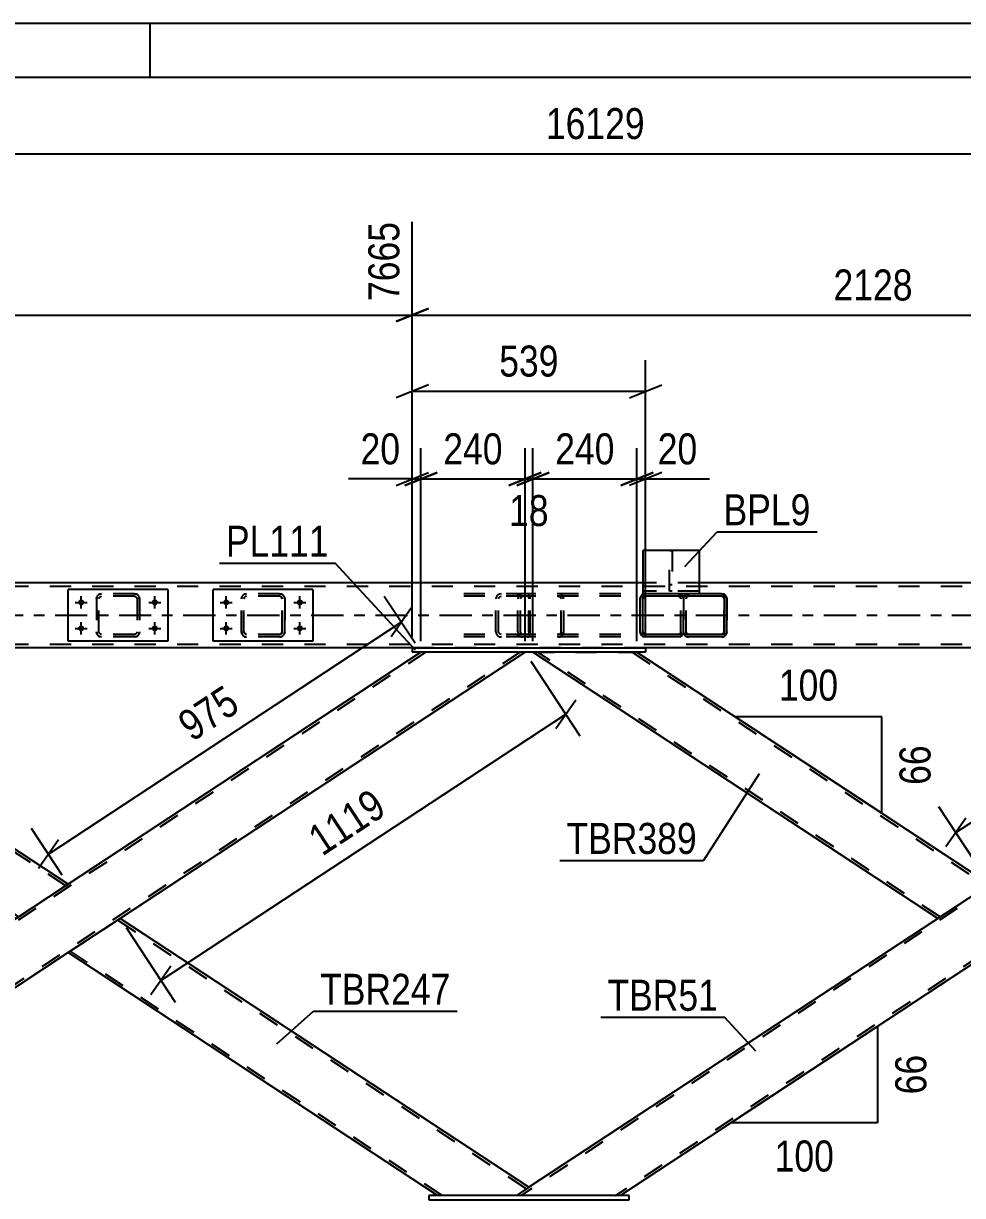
# Model space of a CAD drawing. Header units: millimetres. Extents: x -777 to 412, y -850 to -9.
# Drawn here: x -439.6 to -352.8, y -117.8 to -9.5 of the extents above; entities that cross this region are included whole.
import ezdxf

# ---------------------------------------------------------------- set-up
doc = ezdxf.new("R2010")
doc.units = ezdxf.units.MM
doc.linetypes.add('DXK_LINE_DOT2', pattern=[3.9198, 1.9599, -1.9599])
doc.linetypes.add('DXK_LINE_DOT3', pattern=[5.9187, 2.979, -0.9799, 0.9799, -0.9799])
doc.styles.add('Arial Narrow', font='ARIALN.TTF', dxfattribs={"height": 0.2})

# ---------------------------------------------------------------- blocks, each defined once
blk = doc.blocks.new('Unknown-570390744-1132')
at = {"color": 5, "linetype": 'Continuous'}
for p, q in [((412.09, -9.5), (-776.91, -9.5)), ((-427.91, -14.5), (-427.91, -9.5)), ((407.09, -14.5), (-771.91, -14.5))]:
    blk.add_line(p, q, dxfattribs=at)
blk = doc.blocks.new('Part-570390744-3013 - 2615')
at = {"color": 2, "linetype": 'Continuous'}
for p, q in [((-382.59, -62.48), (-382.63, -62.66)), ((-382.63, -65.7), (-382.63, -62.66)), ((-382.63, -62.66), (-382.63, -62.66)), ((-382.39, -62.66), (-382.38, -62.65)), ((-382.39, -65.7), (-382.39, -62.66)), ((-382.39, -62.66), (-382.39, -62.66)), ((-382.15, -62.18), (-382.33, -62.22)), ((-379.11, -62.18), (-382.15, -62.18)), ((-379.11, -62.42), (-382.15, -62.42)), ((-382.15, -62.42), (-382.15, -62.42)), ((-378.92, -62.22), (-379.11, -62.18)), ((-379.11, -62.42), (-379.1, -62.42)), ((-382.63, -65.7), (-382.63, -65.7)), ((-382.63, -65.7), (-382.59, -65.89)), ((-382.39, -65.7), (-382.39, -65.7)), ((-382.38, -65.71), (-382.39, -65.7)), ((-382.33, -66.14), (-382.15, -66.18)), ((-379.11, -66.18), (-382.15, -66.18)), ((-379.11, -66.18), (-378.92, -66.14))]:
    blk.add_line(p, q, dxfattribs=at)
at = {"color": 7, "linetype": 'DXK_LINE_DOT2'}
for p, q in [((-382.63, -62.66), (-382.59, -62.48)), ((-382.63, -65.7), (-382.63, -62.66)), ((-382.37, -62.57), (-382.39, -62.66)), ((-382.39, -65.7), (-382.39, -62.66)), ((-382.38, -62.65), (-382.37, -62.57)), ((-382.37, -62.57), (-382.32, -62.49)), ((-382.32, -62.49), (-382.37, -62.57)), ((-382.33, -62.22), (-382.15, -62.18)), ((-382.32, -62.49), (-382.24, -62.44)), ((-382.15, -62.42), (-382.24, -62.44)), ((-379.11, -62.18), (-378.92, -62.22)), ((-379.02, -62.44), (-379.11, -62.42)), ((-379.02, -62.44), (-378.94, -62.49)), ((-378.94, -62.49), (-379.02, -62.44)), ((-378.94, -62.49), (-378.89, -62.57)), ((-378.89, -62.57), (-378.94, -62.49)), ((-378.89, -62.57), (-378.87, -62.66)), ((-378.87, -62.66), (-378.89, -62.57)), ((-378.87, -65.7), (-378.87, -62.66)), ((-378.87, -62.66), (-378.87, -62.66)), ((-378.87, -65.7), (-378.87, -62.66)), ((-378.66, -62.48), (-378.63, -62.66)), ((-378.63, -62.66), (-378.66, -62.48)), ((-378.63, -65.7), (-378.63, -62.66)), ((-378.63, -62.66), (-378.63, -62.66)), ((-378.63, -62.66), (-378.63, -65.7)), ((-382.59, -65.89), (-382.63, -65.7)), ((-382.39, -65.7), (-382.37, -65.79)), ((-382.37, -65.79), (-382.38, -65.71)), ((-382.32, -65.87), (-382.37, -65.79)), ((-382.37, -65.79), (-382.32, -65.87)), ((-382.24, -65.92), (-382.32, -65.87)), ((-382.32, -65.87), (-382.24, -65.92)), ((-382.15, -65.94), (-382.24, -65.92)), ((-379.11, -65.94), (-382.15, -65.94)), ((-379.02, -65.92), (-379.11, -65.94)), ((-378.94, -65.87), (-379.02, -65.92)), ((-378.89, -65.79), (-378.94, -65.87)), ((-378.94, -65.87), (-378.89, -65.79)), ((-378.87, -65.7), (-378.89, -65.79)), ((-378.89, -65.79), (-378.87, -65.7)), ((-378.87, -65.7), (-378.87, -65.7)), ((-378.63, -65.7), (-378.66, -65.89)), ((-378.66, -65.89), (-378.63, -65.7)), ((-378.63, -65.7), (-378.63, -65.7)), ((-382.15, -66.18), (-382.33, -66.14)), ((-378.92, -66.14), (-379.11, -66.18))]:
    blk.add_line(p, q, dxfattribs=at)
at = {"color": 7, "linetype": 'DXK_LINE_DOT3'}
blk.add_line((-380.63, -64.18), (-380.63, -64.18), dxfattribs=at)
at = {"color": 2, "linetype": 'Continuous'}
for centre, start, end in [((-382.15, -62.66), 112.5, 157.5), ((-379.11, -62.66), 30.417, 67.5), ((-382.15, -65.7), 202.5, 247.5), ((-379.11, -65.7), 292.5, 329.2191)]:
    blk.add_arc(centre, 0.48, start, end, dxfattribs=at)
at = {"color": 7, "linetype": 'DXK_LINE_DOT2'}
for centre, start, end in [((-382.15, -62.66), 112.5, 157.5), ((-379.11, -62.66), 22.5, 67.5), ((-379.11, -62.66), 22.5, 30.417), ((-382.15, -65.7), 202.5, 247.5), ((-379.11, -65.7), 292.5, 337.5), ((-379.11, -65.7), 329.2191, 337.5)]:
    blk.add_arc(centre, 0.48, start, end, dxfattribs=at)
blk = doc.blocks.new('Part-570390744-2685 - 2615')
at = {"color": 2, "linetype": 'Continuous'}
for p, q in [((-440.28, -92.18), (-477.68, -67.58)), ((-468.44, -67.58), (-477.31, -67.58)), ((-435.48, -89.02), (-468.07, -67.58)), ((-435.74, -89.2), (-440.28, -92.18)), ((-435.51, -89.04), (-435.74, -89.2)), ((-435.48, -89.02), (-435.51, -89.04))]:
    blk.add_line(p, q, dxfattribs=at)
at = {"color": 7, "linetype": 'DXK_LINE_DOT2'}
for p, q in [((-477.31, -67.58), (-477.68, -67.58)), ((-440.06, -92.04), (-477.24, -67.58)), ((-477.24, -67.58), (-477.21, -67.58)), ((-435.69, -89.17), (-468.51, -67.58)), ((-468.51, -67.58), (-468.07, -67.58)), ((-435.74, -89.2), (-435.6, -89.11))]:
    blk.add_line(p, q, dxfattribs=at)
blk = doc.blocks.new('Part-570390744-2775 - 2615')
at = {"color": 2, "linetype": 'Continuous'}
for p, q in [((-403.68, -67.18), (-403.68, -67.58)), ((-403.68, -67.18), (-382.13, -67.18)), ((-402.51, -67.58), (-403.68, -67.58)), ((-382.13, -67.58), (-393.64, -67.58)), ((-382.13, -67.18), (-382.13, -67.58))]:
    blk.add_line(p, q, dxfattribs=at)
at = {"color": 7, "linetype": 'DXK_LINE_DOT2'}
blk.add_line((-393.64, -67.58), (-402.51, -67.58), dxfattribs=at)
blk = doc.blocks.new('Part-570390744-2690 - 2615')
at = {"color": 2, "linetype": 'Continuous'}
for p, q in [((-355.14, -92.18), (-392.54, -67.58)), ((-382.93, -67.58), (-350.34, -89.02))]:
    blk.add_line(p, q, dxfattribs=at)
at = {"color": 7, "linetype": 'DXK_LINE_DOT2'}
for p, q in [((-392.54, -67.58), (-382.93, -67.58)), ((-354.93, -92.04), (-392.11, -67.58)), ((-383.37, -67.58), (-350.56, -89.17)), ((-350.34, -89.02), (-355.14, -92.18))]:
    blk.add_line(p, q, dxfattribs=at)
blk = doc.blocks.new('Part-570390744-2696 - 2615')
at = {"color": 7, "linetype": 'DXK_LINE_DOT2'}
for p, q in [((-66.75, -61.5), (-670.07, -61.5)), ((-377.19, -61.18), (-382.39, -61.18)), ((-66.75, -66.86), (-670.07, -66.86)), ((-382.13, -67.18), (-403.68, -67.18))]:
    blk.add_line(p, q, dxfattribs=at)
at = {"color": 2, "linetype": 'Continuous'}
for p, q in [((-382.39, -61.18), (-530.43, -61.18)), ((-178.07, -61.18), (-377.19, -61.18)), ((-403.68, -67.18), (-467.27, -67.18)), ((-318.55, -67.18), (-382.13, -67.18))]:
    blk.add_line(p, q, dxfattribs=at)
at = {"color": 7, "linetype": 'DXK_LINE_DOT3'}
blk.add_line((-66.75, -64.18), (-670.07, -64.18), dxfattribs=at)
blk = doc.blocks.new('Part-570390744-2708 - 2615')
at = {"color": 2, "linetype": 'Continuous'}
for p, q in [((-402.16, -117.78), (-402.16, -118.18)), ((-400.99, -117.78), (-402.16, -117.78)), ((-393.69, -117.78), (-394.06, -117.78)), ((-383.65, -117.78), (-384.83, -117.78)), ((-383.65, -118.18), (-383.65, -117.78)), ((-402.16, -118.18), (-383.65, -118.18))]:
    blk.add_line(p, q, dxfattribs=at)
at = {"color": 7, "linetype": 'DXK_LINE_DOT2'}
for p, q in [((-394.06, -117.78), (-400.99, -117.78)), ((-384.83, -117.78), (-393.69, -117.78))]:
    blk.add_line(p, q, dxfattribs=at)
blk = doc.blocks.new('Part-570390744-2898 - 2615')
at = {"color": 7, "linetype": 'DXK_LINE_DOT2'}
for p, q in [((-378.63, -62.66), (-378.59, -62.48)), ((-378.59, -62.48), (-378.63, -62.66)), ((-378.63, -65.7), (-378.63, -62.66)), ((-378.63, -62.66), (-378.63, -62.66)), ((-378.63, -65.7), (-378.63, -62.66)), ((-378.39, -62.66), (-378.37, -62.57)), ((-378.37, -62.57), (-378.39, -62.66)), ((-378.39, -65.7), (-378.39, -62.66)), ((-378.39, -62.66), (-378.39, -62.66)), ((-378.39, -65.7), (-378.39, -62.66)), ((-378.37, -62.57), (-378.32, -62.49)), ((-378.32, -62.49), (-378.37, -62.57)), ((-378.33, -62.22), (-378.15, -62.18)), ((-378.32, -62.49), (-378.24, -62.44)), ((-378.15, -62.42), (-378.24, -62.44)), ((-375.11, -62.42), (-378.15, -62.42)), ((-375.11, -62.18), (-374.92, -62.22)), ((-375.02, -62.44), (-375.11, -62.42)), ((-375.02, -62.44), (-374.94, -62.49)), ((-374.94, -62.49), (-375.02, -62.44)), ((-374.94, -62.49), (-374.89, -62.57)), ((-374.89, -62.57), (-374.94, -62.49)), ((-374.89, -62.57), (-374.87, -62.66)), ((-374.87, -62.66), (-374.89, -62.57)), ((-374.87, -65.7), (-374.87, -62.66)), ((-374.87, -62.66), (-374.87, -62.66)), ((-374.87, -65.7), (-374.87, -62.66)), ((-374.66, -62.48), (-374.63, -62.66)), ((-374.63, -62.66), (-374.63, -65.7)), ((-378.63, -65.7), (-378.63, -65.7)), ((-378.59, -65.89), (-378.63, -65.7)), ((-378.63, -65.7), (-378.59, -65.89)), ((-378.39, -65.7), (-378.39, -65.7)), ((-378.37, -65.79), (-378.39, -65.7)), ((-378.39, -65.7), (-378.37, -65.79)), ((-378.32, -65.87), (-378.37, -65.79)), ((-378.37, -65.79), (-378.32, -65.87)), ((-378.24, -65.92), (-378.32, -65.87)), ((-378.32, -65.87), (-378.24, -65.92)), ((-378.15, -65.94), (-378.24, -65.92)), ((-375.11, -65.94), (-378.15, -65.94)), ((-375.02, -65.92), (-375.11, -65.94)), ((-374.94, -65.87), (-375.02, -65.92)), ((-374.89, -65.79), (-374.94, -65.87)), ((-374.94, -65.87), (-374.89, -65.79)), ((-374.87, -65.7), (-374.89, -65.79)), ((-374.89, -65.79), (-374.87, -65.7)), ((-374.87, -65.7), (-374.87, -65.7)), ((-374.63, -65.7), (-374.66, -65.89)), ((-378.15, -66.18), (-378.33, -66.15)), ((-374.92, -66.15), (-375.11, -66.18))]:
    blk.add_line(p, q, dxfattribs=at)
at = {"color": 2, "linetype": 'Continuous'}
for p, q in [((-378.15, -62.18), (-378.33, -62.22)), ((-375.11, -62.18), (-378.15, -62.18)), ((-374.92, -62.22), (-375.11, -62.18)), ((-374.63, -62.66), (-374.66, -62.48)), ((-374.63, -65.7), (-374.63, -62.66)), ((-374.63, -62.66), (-374.63, -62.66)), ((-374.66, -65.89), (-374.63, -65.7)), ((-374.63, -65.7), (-374.63, -65.7)), ((-378.33, -66.15), (-378.15, -66.18)), ((-375.11, -66.18), (-378.15, -66.18)), ((-375.11, -66.18), (-374.92, -66.15))]:
    blk.add_line(p, q, dxfattribs=at)
at = {"color": 7, "linetype": 'DXK_LINE_DOT3'}
blk.add_line((-376.63, -64.18), (-376.63, -64.18), dxfattribs=at)
at = {"color": 7, "linetype": 'DXK_LINE_DOT2'}
for centre, start, end in [((-378.15, -62.66), 112.5, 157.5), ((-378.15, -62.66), 149.3996, 157.5), ((-375.11, -62.66), 22.5, 67.5), ((-378.15, -65.7), 202.5, 247.5), ((-378.15, -65.7), 202.5, 210.5974), ((-375.11, -65.7), 292.5, 337.5)]:
    blk.add_arc(centre, 0.48, start, end, dxfattribs=at)
at = {"color": 2, "linetype": 'Continuous'}
for centre, start, end in [((-378.15, -62.66), 112.5, 149.3996), ((-375.11, -62.66), 22.5, 67.5), ((-378.15, -65.7), 210.5974, 247.5), ((-375.11, -65.7), 292.5, 337.5)]:
    blk.add_arc(centre, 0.48, start, end, dxfattribs=at)
blk = doc.blocks.new('Part-570390744-3108 - 2615')
at = {"color": 7, "linetype": 'DXK_LINE_DOT2'}
for p, q in [((-379.91, -61.94), (-379.91, -58.18)), ((-379.91, -58.18), (-379.67, -58.18)), ((-379.67, -58.18), (-379.67, -61.94)), ((-379.91, -61.34), (-379.67, -61.34)), ((-379.67, -61.94), (-379.91, -61.94))]:
    blk.add_line(p, q, dxfattribs=at)
blk = doc.blocks.new('Part-570390744-2780 - 2615')
at = {"color": 7, "linetype": 'DXK_LINE_DOT2'}
for p, q in [((-393.05, -62.18), (-400.49, -62.18)), ((-393.05, -62.42), (-400.49, -62.42)), ((-395.92, -62.48), (-395.96, -62.66)), ((-395.96, -65.7), (-395.96, -62.66)), ((-395.71, -62.66), (-395.69, -62.57)), ((-395.71, -65.7), (-395.71, -62.66)), ((-395.69, -62.57), (-395.63, -62.49)), ((-395.45, -62.18), (-395.65, -62.22)), ((-395.63, -62.49), (-395.55, -62.44)), ((-395.55, -62.44), (-395.45, -62.42)), ((-393.94, -62.42), (-393.94, -62.18)), ((-392.94, -62.22), (-393.05, -62.18)), ((-393.05, -62.42), (-393, -62.44)), ((-393, -62.44), (-392.95, -62.49)), ((-392.95, -62.49), (-392.92, -62.57)), ((-392.86, -62.32), (-392.94, -62.22)), ((-392.92, -62.57), (-392.91, -62.66)), ((-392.91, -65.7), (-392.91, -62.66)), ((-392.8, -62.48), (-392.86, -62.32)), ((-392.78, -62.66), (-392.8, -62.48)), ((-392.78, -65.7), (-392.78, -62.66)), ((-393.05, -65.94), (-400.49, -65.94)), ((-395.96, -65.7), (-395.92, -65.89)), ((-395.69, -65.79), (-395.71, -65.7)), ((-395.63, -65.87), (-395.69, -65.79)), ((-395.55, -65.92), (-395.63, -65.87)), ((-395.45, -65.94), (-395.55, -65.92)), ((-393.94, -66.18), (-393.94, -65.94)), ((-393, -65.92), (-393.05, -65.94)), ((-392.95, -65.87), (-393, -65.92)), ((-392.92, -65.79), (-392.95, -65.87)), ((-392.94, -66.15), (-392.86, -66.04)), ((-392.91, -65.7), (-392.92, -65.79)), ((-392.86, -66.04), (-392.8, -65.89)), ((-392.8, -65.89), (-392.78, -65.7)), ((-393.05, -66.18), (-400.49, -66.18)), ((-395.65, -66.15), (-395.45, -66.18)), ((-393.05, -66.18), (-392.94, -66.15))]:
    blk.add_line(p, q, dxfattribs=at)
for centre, start, end in [((-395.47, -62.68), 111.1513, 156.1049), ((-395.47, -65.69), 203.8951, 248.8487)]:
    blk.add_arc(centre, 0.492, start, end, dxfattribs=at)
blk = doc.blocks.new('Part-570390744-2904 - 2615')
at = {"color": 2, "linetype": 'Continuous'}
for p, q in [((-374.87, -62.42), (-382.38, -62.42)), ((-382.38, -65.94), (-382.38, -62.42)), ((-374.87, -62.42), (-374.87, -65.94)), ((-374.87, -65.94), (-382.38, -65.94))]:
    blk.add_line(p, q, dxfattribs=at)
blk = doc.blocks.new('Bolt-570390744-3115 - 2615')
at = {"linetype": 'Continuous'}
for points in [[(-434.27, -62.7, -1), (-434.27, -63.26, -1)], [(-427.47, -62.7, -1), (-427.47, -63.26, -1)], [(-434.27, -65.1, -1), (-434.27, -65.66, -1)], [(-427.47, -65.1, -1), (-427.47, -65.66, -1)]]:
    blk.add_hatch(color=1, dxfattribs=at).paths.add_polyline_path(points)
at = {"color": 1, "linetype": 'Continuous'}
for p, q in [((-434.27, -63.54), (-434.27, -62.42)), ((-427.47, -63.54), (-427.47, -62.42)), ((-434.83, -62.98), (-433.71, -62.98)), ((-428.03, -62.98), (-426.91, -62.98)), ((-434.27, -65.94), (-434.27, -64.82)), ((-427.47, -65.94), (-427.47, -64.82)), ((-434.83, -65.38), (-433.71, -65.38)), ((-428.03, -65.38), (-426.91, -65.38))]:
    blk.add_line(p, q, dxfattribs=at)
blk = doc.blocks.new('Part-570390744-2920 - 2615')
at = {"color": 7, "linetype": 'DXK_LINE_DOT2'}
for p, q in [((-432.87, -62.66), (-432.84, -62.48)), ((-432.84, -62.48), (-432.87, -62.66)), ((-432.87, -62.66), (-432.87, -65.7)), ((-432.63, -62.66), (-432.61, -62.57)), ((-432.63, -65.7), (-432.63, -62.66)), ((-432.61, -62.57), (-432.56, -62.49)), ((-432.58, -62.22), (-432.39, -62.18)), ((-432.39, -62.18), (-432.58, -62.22)), ((-432.56, -62.49), (-432.48, -62.44)), ((-432.48, -62.44), (-432.39, -62.42)), ((-429.35, -62.18), (-432.39, -62.18)), ((-429.35, -62.42), (-432.39, -62.42)), ((-429.35, -62.18), (-429.17, -62.22)), ((-429.17, -62.22), (-429.35, -62.18)), ((-429.35, -62.42), (-429.26, -62.44)), ((-429.26, -62.44), (-429.18, -62.49)), ((-429.18, -62.49), (-429.13, -62.57)), ((-429.13, -62.57), (-429.11, -62.66)), ((-429.11, -62.66), (-429.11, -65.7)), ((-428.91, -62.48), (-428.87, -62.66)), ((-428.87, -62.66), (-428.91, -62.48)), ((-428.87, -62.66), (-428.87, -65.7)), ((-432.84, -65.89), (-432.87, -65.7)), ((-432.87, -65.7), (-432.84, -65.89)), ((-432.61, -65.79), (-432.63, -65.7)), ((-432.56, -65.87), (-432.61, -65.79)), ((-432.48, -65.92), (-432.56, -65.87)), ((-432.39, -65.94), (-432.48, -65.92)), ((-429.35, -65.94), (-432.39, -65.94)), ((-429.26, -65.92), (-429.35, -65.94)), ((-429.18, -65.87), (-429.26, -65.92)), ((-429.13, -65.79), (-429.18, -65.87)), ((-429.11, -65.7), (-429.13, -65.79)), ((-428.87, -65.7), (-428.91, -65.89)), ((-428.91, -65.89), (-428.87, -65.7)), ((-432.39, -66.18), (-432.58, -66.14)), ((-432.58, -66.14), (-432.39, -66.18)), ((-429.35, -66.18), (-432.39, -66.18)), ((-429.17, -66.14), (-429.35, -66.18)), ((-429.35, -66.18), (-429.17, -66.14))]:
    blk.add_line(p, q, dxfattribs=at)
at = {"color": 7, "linetype": 'DXK_LINE_DOT3'}
blk.add_line((-430.87, -64.18), (-430.87, -64.18), dxfattribs=at)
at = {"color": 7, "linetype": 'DXK_LINE_DOT2'}
for centre, start, end in [((-432.39, -62.66), 112.5, 157.5), ((-432.39, -62.66), 112.5, 157.5), ((-429.35, -62.66), 22.5, 67.5), ((-429.35, -62.66), 22.5, 67.5), ((-432.39, -65.7), 202.5, 247.5), ((-432.39, -65.7), 202.5, 247.5), ((-429.35, -65.7), 292.5, 337.5), ((-429.35, -65.7), 292.5, 337.5)]:
    blk.add_arc(centre, 0.48, start, end, dxfattribs=at)
blk = doc.blocks.new('Part-570390744-2937 - 2615')
at = {"color": 2, "linetype": 'Continuous'}
for p, q in [((-412.87, -61.78), (-422.07, -61.78)), ((-422.07, -66.58), (-422.07, -61.78)), ((-412.87, -61.78), (-412.87, -66.58)), ((-412.87, -66.58), (-422.07, -66.58))]:
    blk.add_line(p, q, dxfattribs=at)
blk = doc.blocks.new('Part-570390744-2950 - 2615')
at = {"color": 2, "linetype": 'Continuous'}
for p, q in [((-377.19, -58.18), (-382.39, -58.18)), ((-382.39, -58.18), (-382.39, -62.18)), ((-377.19, -58.18), (-377.19, -62.18)), ((-382.15, -62.18), (-382.39, -62.18)), ((-377.19, -62.18), (-379.11, -62.18)), ((-377.19, -62.18), (-377.19, -62.18))]:
    blk.add_line(p, q, dxfattribs=at)
at = {"color": 7, "linetype": 'DXK_LINE_DOT2'}
for p, q in [((-377.19, -61.94), (-382.39, -61.94)), ((-382.39, -61.94), (-382.39, -61.96)), ((-382.39, -61.96), (-382.39, -62.16)), ((-382.39, -62.18), (-382.39, -62.16)), ((-379.11, -62.18), (-382.15, -62.18)), ((-377.19, -61.94), (-377.19, -61.94)), ((-377.19, -61.94), (-377.19, -62.16)), ((-377.19, -62.18), (-377.19, -62.16)), ((-377.19, -62.18), (-377.19, -62.18))]:
    blk.add_line(p, q, dxfattribs=at)
blk = doc.blocks.new('Bolt-570390744-2972 - 2615')
at = {"linetype": 'Continuous'}
for points in [[(-420.87, -62.7, -1), (-420.87, -63.26, -1)], [(-414.07, -62.7, -1), (-414.07, -63.26, -1)], [(-420.87, -65.1, -1), (-420.87, -65.66, -1)], [(-414.07, -65.1, -1), (-414.07, -65.66, -1)]]:
    blk.add_hatch(color=1, dxfattribs=at).paths.add_polyline_path(points)
at = {"color": 1, "linetype": 'Continuous'}
for p, q in [((-420.87, -63.54), (-420.87, -62.42)), ((-414.07, -63.54), (-414.07, -62.42)), ((-421.43, -62.98), (-420.31, -62.98)), ((-414.63, -62.98), (-413.51, -62.98)), ((-420.87, -65.94), (-420.87, -64.82)), ((-414.07, -65.94), (-414.07, -64.82)), ((-421.43, -65.38), (-420.31, -65.38)), ((-414.63, -65.38), (-413.51, -65.38))]:
    blk.add_line(p, q, dxfattribs=at)
blk = doc.blocks.new('Part-570390744-3014 - 2615')
at = {"color": 7, "linetype": 'DXK_LINE_DOT2'}
for p, q in [((-419.47, -62.66), (-419.43, -62.48)), ((-419.43, -62.48), (-419.47, -62.66)), ((-419.47, -65.7), (-419.47, -62.66)), ((-419.47, -62.66), (-419.47, -62.66)), ((-419.47, -65.7), (-419.47, -62.66)), ((-419.23, -62.66), (-419.21, -62.57)), ((-419.21, -62.57), (-419.23, -62.66)), ((-419.23, -65.7), (-419.23, -62.66)), ((-419.23, -62.66), (-419.23, -62.66)), ((-419.23, -65.7), (-419.23, -62.66)), ((-419.21, -62.57), (-419.16, -62.49)), ((-419.16, -62.49), (-419.21, -62.57)), ((-419.17, -62.22), (-418.99, -62.18)), ((-418.99, -62.18), (-419.17, -62.22)), ((-419.16, -62.49), (-419.08, -62.44)), ((-418.99, -62.42), (-419.08, -62.44)), ((-415.95, -62.18), (-418.99, -62.18)), ((-415.95, -62.42), (-418.99, -62.42)), ((-415.95, -62.18), (-415.76, -62.22)), ((-415.76, -62.22), (-415.95, -62.18)), ((-415.86, -62.44), (-415.95, -62.42)), ((-415.86, -62.44), (-415.78, -62.49)), ((-415.78, -62.49), (-415.86, -62.44)), ((-415.78, -62.49), (-415.73, -62.57)), ((-415.73, -62.57), (-415.78, -62.49)), ((-415.73, -62.57), (-415.71, -62.66)), ((-415.71, -62.66), (-415.73, -62.57)), ((-415.71, -65.7), (-415.71, -62.66)), ((-415.71, -62.66), (-415.71, -62.66)), ((-415.71, -65.7), (-415.71, -62.66)), ((-415.5, -62.48), (-415.47, -62.66)), ((-415.47, -62.66), (-415.5, -62.48)), ((-415.47, -65.7), (-415.47, -62.66)), ((-415.47, -62.66), (-415.47, -62.66)), ((-415.47, -62.66), (-415.47, -65.7)), ((-419.47, -65.7), (-419.47, -65.7)), ((-419.43, -65.89), (-419.47, -65.7)), ((-419.47, -65.7), (-419.43, -65.89)), ((-419.23, -65.7), (-419.23, -65.7)), ((-419.21, -65.79), (-419.23, -65.7)), ((-419.23, -65.7), (-419.21, -65.79)), ((-419.16, -65.87), (-419.21, -65.79)), ((-419.21, -65.79), (-419.16, -65.87)), ((-419.08, -65.92), (-419.16, -65.87)), ((-419.16, -65.87), (-419.08, -65.92)), ((-418.99, -65.94), (-419.08, -65.92)), ((-415.95, -65.94), (-418.99, -65.94)), ((-415.86, -65.92), (-415.95, -65.94)), ((-415.78, -65.87), (-415.86, -65.92)), ((-415.73, -65.79), (-415.78, -65.87)), ((-415.78, -65.87), (-415.73, -65.79)), ((-415.71, -65.7), (-415.73, -65.79)), ((-415.73, -65.79), (-415.71, -65.7)), ((-415.71, -65.7), (-415.71, -65.7)), ((-415.47, -65.7), (-415.5, -65.89)), ((-415.5, -65.89), (-415.47, -65.7)), ((-415.47, -65.7), (-415.47, -65.7)), ((-418.99, -66.18), (-419.17, -66.15)), ((-419.17, -66.15), (-418.99, -66.18)), ((-415.95, -66.18), (-418.99, -66.18)), ((-415.76, -66.15), (-415.95, -66.18)), ((-415.95, -66.18), (-415.76, -66.15))]:
    blk.add_line(p, q, dxfattribs=at)
at = {"color": 7, "linetype": 'DXK_LINE_DOT3'}
blk.add_line((-417.47, -64.18), (-417.47, -64.18), dxfattribs=at)
at = {"color": 7, "linetype": 'DXK_LINE_DOT2'}
for centre, start, end in [((-418.99, -62.66), 112.5, 157.5), ((-418.99, -62.66), 112.5, 157.5), ((-415.95, -62.66), 22.5, 67.5), ((-415.95, -62.66), 22.5, 67.5), ((-418.99, -65.7), 202.5, 247.5), ((-418.99, -65.7), 202.5, 247.5), ((-415.95, -65.7), 292.5, 337.5), ((-415.95, -65.7), 292.5, 337.5)]:
    blk.add_arc(centre, 0.48, start, end, dxfattribs=at)
blk = doc.blocks.new('Part-570390744-3061 - 2615')
at = {"color": 7, "linetype": 'DXK_LINE_DOT2'}
for p, q in [((-317.31, -67.58), (-393.63, -117.78)), ((-308.58, -67.58), (-384.89, -117.78)), ((-317.37, -67.58), (-317.75, -67.58)), ((-308.61, -67.58), (-308.58, -67.58)), ((-308.14, -67.58), (-308.58, -67.58)), ((-345.54, -92.18), (-350.34, -95.34)), ((-392.91, -117.02), (-394.06, -117.78)), ((-393.69, -117.78), (-394.06, -117.78)), ((-384.92, -117.78), (-384.89, -117.78)), ((-384.45, -117.78), (-384.83, -117.78))]:
    blk.add_line(p, q, dxfattribs=at)
at = {"color": 2, "linetype": 'Continuous'}
for p, q in [((-317.75, -67.58), (-392.91, -117.02)), ((-308.14, -67.58), (-345.54, -92.18)), ((-308.51, -67.58), (-317.37, -67.58)), ((-350.34, -95.34), (-384.45, -117.78)), ((-384.83, -117.78), (-393.69, -117.78))]:
    blk.add_line(p, q, dxfattribs=at)
blk = doc.blocks.new('Part-570390744-3066 - 2615')
at = {"color": 7, "linetype": 'DXK_LINE_DOT2'}
for p, q in [((-402.44, -67.58), (-478.76, -117.78)), ((-393.71, -67.58), (-470.03, -117.78)), ((-402.51, -67.58), (-402.88, -67.58)), ((-393.74, -67.58), (-393.71, -67.58)), ((-393.27, -67.58), (-393.71, -67.58)), ((-435.48, -89.02), (-440.28, -92.18)), ((-430.67, -92.18), (-435.48, -95.34)), ((-478.04, -117.02), (-479.2, -117.78)), ((-478.82, -117.78), (-479.2, -117.78)), ((-470.06, -117.78), (-470.03, -117.78)), ((-469.59, -117.78), (-469.96, -117.78))]:
    blk.add_line(p, q, dxfattribs=at)
at = {"color": 2, "linetype": 'Continuous'}
for p, q in [((-402.88, -67.58), (-435.48, -89.02)), ((-393.27, -67.58), (-430.67, -92.18)), ((-393.64, -67.58), (-402.51, -67.58)), ((-440.28, -92.18), (-478.04, -117.02)), ((-435.48, -95.34), (-469.59, -117.78)), ((-469.96, -117.78), (-478.82, -117.78))]:
    blk.add_line(p, q, dxfattribs=at)
blk = doc.blocks.new('Part-570390744-3076 - 2615')
at = {"color": 2, "linetype": 'Continuous'}
for p, q in [((-430.67, -92.18), (-435.48, -95.34)), ((-392.91, -117.02), (-430.67, -92.18)), ((-401.36, -117.78), (-435.48, -95.34)), ((-394.06, -117.78), (-400.99, -117.78)), ((-392.94, -117.04), (-394.06, -117.78)), ((-392.91, -117.02), (-392.94, -117.04))]:
    blk.add_line(p, q, dxfattribs=at)
at = {"color": 7, "linetype": 'DXK_LINE_DOT2'}
for p, q in [((-430.89, -92.33), (-393.13, -117.17)), ((-435.26, -95.2), (-435.24, -95.19)), ((-400.92, -117.78), (-435.26, -95.2)), ((-400.99, -117.78), (-401.36, -117.78)), ((-393.13, -117.17), (-393.34, -117.31)), ((-392.91, -117.02), (-392.91, -117.02))]:
    blk.add_line(p, q, dxfattribs=at)
blk = doc.blocks.new('Part-570390744-3088 - 2615')
at = {"color": 7, "linetype": 'DXK_LINE_DOT2'}
for p, q in [((-393.91, -62.48), (-393.94, -62.66)), ((-393.94, -65.7), (-393.94, -62.66)), ((-393.69, -62.66), (-393.67, -62.57)), ((-393.69, -65.7), (-393.69, -62.66)), ((-393.67, -62.57), (-393.61, -62.49)), ((-393.43, -62.18), (-393.63, -62.22)), ((-393.61, -62.49), (-393.53, -62.44)), ((-393.53, -62.44), (-393.43, -62.42)), ((-384.42, -62.18), (-393.43, -62.18)), ((-384.42, -62.42), (-393.43, -62.42)), ((-390, -62.22), (-390.2, -62.18)), ((-390.2, -62.42), (-390.1, -62.44)), ((-390.1, -62.44), (-390.02, -62.49)), ((-390.02, -62.49), (-389.96, -62.57)), ((-389.96, -62.57), (-389.94, -62.66)), ((-389.94, -65.7), (-389.94, -62.66)), ((-389.69, -62.66), (-389.73, -62.48)), ((-389.69, -65.7), (-389.69, -62.66)), ((-393.94, -65.7), (-393.91, -65.89)), ((-393.67, -65.79), (-393.69, -65.7)), ((-393.61, -65.87), (-393.67, -65.79)), ((-393.53, -65.92), (-393.61, -65.87)), ((-393.43, -65.94), (-393.53, -65.92)), ((-384.42, -65.94), (-393.43, -65.94)), ((-390.1, -65.92), (-390.2, -65.94)), ((-390.02, -65.87), (-390.1, -65.92)), ((-389.96, -65.79), (-390.02, -65.87)), ((-389.94, -65.7), (-389.96, -65.79)), ((-389.73, -65.89), (-389.69, -65.7)), ((-393.63, -66.15), (-393.43, -66.18)), ((-384.42, -66.18), (-393.43, -66.18)), ((-390.2, -66.18), (-390, -66.15))]:
    blk.add_line(p, q, dxfattribs=at)
for centre, start, end in [((-393.45, -62.68), 110.7583, 155.68), ((-390.18, -62.68), 24.32, 69.2417), ((-393.45, -65.68), 204.32, 249.2417), ((-390.18, -65.68), 290.7583, 335.68)]:
    blk.add_arc(centre, 0.496, start, end, dxfattribs=at)
blk = doc.blocks.new('Part-570390744-3180 - 2615')
at = {"color": 2, "linetype": 'Continuous'}
for p, q in [((-426.27, -61.78), (-435.47, -61.78)), ((-435.47, -66.58), (-435.47, -61.78)), ((-426.27, -61.78), (-426.27, -66.58)), ((-426.27, -66.58), (-435.47, -66.58))]:
    blk.add_line(p, q, dxfattribs=at)
blk = doc.blocks.new('StraightDimension-570390744-3461 - 2615')
at = {"color": 7, "linetype": 'Continuous'}
for p, q in [((-403.43, -66.75), (-406.27, -62.43)), ((-405.63, -66.14), (-403.78, -63.49)), ((-437.3, -86.25), (-404.7, -64.81)), ((-436.02, -88.19), (-438.86, -83.87)), ((-436.37, -84.93), (-438.22, -87.58))]:
    blk.add_line(p, q, dxfattribs=at)
at = {"color": 0}
blk.add_wipeout([(-418.62, -73.07), (-420.93, -69.56), (-426.51, -73.23), (-424.2, -76.74)], dxfattribs=at)
at = {"color": 3, "style": 'Arial Narrow'}
blk.add_text('975', height=2.863, rotation=33.3347, dxfattribs=at).set_placement((-424.03, -75.91))
blk = doc.blocks.new('StraightDimension-570390744-58459 - 2615')
at = {"color": 7, "linetype": 'Continuous'}
for p, q in [((-393.27, -66.58), (-393.27, -49.18)), ((-392.54, -66.58), (-392.54, -49.18)), ((-394.77, -52.18), (-391.77, -50.98)), ((-391.04, -50.98), (-394.04, -52.18)), ((-393.27, -51.58), (-392.54, -51.58))]:
    blk.add_line(p, q, dxfattribs=at)
at = {"color": 0}
blk.add_wipeout([(-390.48, -56.53), (-390.48, -52.33), (-395.34, -52.33), (-395.34, -56.53)], dxfattribs=at)
at = {"color": 3, "style": 'Arial Narrow'}
blk.add_text('18', height=2.863, dxfattribs=at).set_placement((-394.74, -55.93))
blk = doc.blocks.new('StraightDimension-570390744-58460 - 2615')
at = {"color": 7, "linetype": 'Continuous'}
for p, q in [((-402.88, -66.58), (-402.88, -48.73)), ((-393.27, -66.58), (-393.27, -48.73)), ((-404.38, -52.18), (-401.38, -50.98)), ((-402.88, -51.58), (-393.27, -51.58)), ((-391.77, -50.98), (-394.77, -52.18))]:
    blk.add_line(p, q, dxfattribs=at)
at = {"color": 0}
blk.add_wipeout([(-394.73, -50.83), (-394.73, -46.63), (-401.42, -46.63), (-401.42, -50.83)], dxfattribs=at)
at = {"color": 3, "style": 'Arial Narrow'}
blk.add_text('240', height=2.863, dxfattribs=at).set_placement((-400.82, -50.23))
blk = doc.blocks.new('StraightDimension-570390744-58457 - 2615')
at = {"color": 7, "linetype": 'Continuous'}
for p, q in [((-382.93, -66.58), (-382.93, -48.73)), ((-382.13, -66.18), (-382.13, -48.73)), ((-384.43, -52.18), (-381.43, -50.98)), ((-380.63, -50.98), (-383.63, -52.18)), ((-382.93, -51.58), (-382.13, -51.58)), ((-382.13, -51.58), (-376.23, -51.58)), ((-382.13, -51.58), (-376.23, -51.58))]:
    blk.add_line(p, q, dxfattribs=at)
at = {"color": 0}
blk.add_wipeout([(-376.75, -50.83), (-376.75, -46.63), (-381.61, -46.63), (-381.61, -50.83)], dxfattribs=at)
at = {"color": 3, "style": 'Arial Narrow'}
blk.add_text('20', height=2.863, dxfattribs=at).set_placement((-381.01, -50.23))
blk = doc.blocks.new('StraightDimension-570390744-3320 - 2615')
at = {"color": 7, "linetype": 'Continuous'}
for p, q in [((-403.68, -66.18), (-403.68, -27.83)), ((-402.18, -35.84), (-405.18, -37.04)), ((-403.68, -36.44), (-318.55, -36.44))]:
    blk.add_line(p, q, dxfattribs=at)
at = {"color": 0}
blk.add_wipeout([(-356.86, -35.69), (-356.86, -31.49), (-365.37, -31.49), (-365.37, -35.69)], dxfattribs=at)
at = {"color": 3, "style": 'Arial Narrow'}
blk.add_text('2128', height=2.863, dxfattribs=at).set_placement((-364.77, -35.09))
blk = doc.blocks.new('StraightDimension-570390744-4081 - 2615')
at = {"color": 7, "linetype": 'Continuous'}
blk.add_line((-707.59, -21.53), (-65.95, -21.53), dxfattribs=at)
at = {"color": 0}
blk.add_wipeout([(-381.6, -20.78), (-381.6, -16.58), (-391.94, -16.58), (-391.94, -20.78)], dxfattribs=at)
at = {"color": 3, "style": 'Arial Narrow'}
blk.add_text('16129', height=2.863, dxfattribs=at).set_placement((-391.34, -20.18))
blk = doc.blocks.new('AngleDimension-570390744-58831 - 2615')
at = {"color": 7, "linetype": 'Continuous'}
for p, q in [((-371.17, -75.32), (-373.85, -73.56)), ((-360.31, -73.56), (-373.85, -73.56)), ((-360.31, -82.46), (-373.85, -73.56)), ((-360.31, -82.46), (-360.31, -73.56))]:
    blk.add_line(p, q, dxfattribs=at)
at = {"color": 0}
for points in [[(-363.74, -72.66), (-363.74, -68.46), (-370.42, -68.46), (-370.42, -72.66)], [(-355.21, -75.58), (-359.41, -75.58), (-359.41, -80.44), (-355.21, -80.44)]]:
    blk.add_wipeout(points, dxfattribs=at)
at = {"color": 3, "style": 'Arial Narrow'}
blk.add_text('100', height=2.863, dxfattribs=at).set_placement((-369.82, -72.06))
blk.add_text('66', height=2.863, rotation=90.0002, dxfattribs=at).set_placement((-355.81, -79.84))
blk = doc.blocks.new('StraightDimension-570390744-3321 - 2615')
at = {"color": 7, "linetype": 'Continuous'}
for p, q in [((-403.68, -66.18), (-403.68, -27.83)), ((-488.81, -36.44), (-403.68, -36.44)), ((-405.18, -37.04), (-402.18, -35.84))]:
    blk.add_line(p, q, dxfattribs=at)
at = {"color": 0, "linetype": 'Continuous'}
blk.add_wipeout([(-404.28, -27.23), (-408.48, -27.23), (-408.48, -35.74), (-404.28, -35.74)], dxfattribs=at)
at = {"color": 3, "linetype": 'Continuous', "style": 'Arial Narrow'}
blk.add_text('7665', height=2.863, rotation=90.0002, dxfattribs=at).set_placement((-404.88, -35.14))
blk = doc.blocks.new('StraightDimension-570390744-58458 - 2615')
at = {"color": 7, "linetype": 'Continuous'}
for p, q in [((-392.54, -66.58), (-392.54, -48.73)), ((-382.93, -66.58), (-382.93, -48.73)), ((-394.04, -52.18), (-391.04, -50.98)), ((-392.54, -51.58), (-382.93, -51.58)), ((-381.43, -50.98), (-384.43, -52.18))]:
    blk.add_line(p, q, dxfattribs=at)
at = {"color": 0}
blk.add_wipeout([(-384.4, -50.83), (-384.4, -46.63), (-391.08, -46.63), (-391.08, -50.83)], dxfattribs=at)
at = {"color": 3, "style": 'Arial Narrow'}
blk.add_text('240', height=2.863, dxfattribs=at).set_placement((-390.48, -50.23))
blk = doc.blocks.new('StraightDimension-570390744-3443 - 2615')
at = {"color": 7, "linetype": 'Continuous'}
for p, q in [((-392.72, -68.42), (-388.19, -75.31)), ((-390.43, -74.63), (-388.59, -71.98)), ((-426.91, -97.9), (-389.51, -73.3)), ((-430.12, -93.02), (-425.59, -99.91)), ((-425.98, -96.58), (-427.83, -99.23))]:
    blk.add_line(p, q, dxfattribs=at)
at = {"color": 0}
blk.add_wipeout([(-405.07, -82.64), (-407.37, -79.13), (-414.49, -83.81), (-412.18, -87.32)], dxfattribs=at)
at = {"color": 3, "style": 'Arial Narrow'}
blk.add_text('1119', height=2.863, rotation=33.3347, dxfattribs=at).set_placement((-412.01, -86.48))
blk = doc.blocks.new('StraightDimension-570390744-3840 - 2615')
at = {"color": 7, "linetype": 'Continuous'}
for p, q in [((-318.3, -66.75), (-322.45, -60.43)), ((-321.81, -64.14), (-319.96, -61.49)), ((-353.48, -84.25), (-320.88, -62.81)), ((-350.89, -88.19), (-355.04, -81.87)), ((-352.56, -82.93), (-354.4, -85.58))]:
    blk.add_line(p, q, dxfattribs=at)
at = {"color": 0}
blk.add_wipeout([(-334.8, -71.07), (-337.11, -67.56), (-342.69, -71.23), (-340.39, -74.74)], dxfattribs=at)
at = {"color": 3, "style": 'Arial Narrow'}
blk.add_text('975', height=2.863, rotation=33.3347, dxfattribs=at).set_placement((-340.21, -73.91))
blk = doc.blocks.new('StraightDimension-570390744-58403 - 2615')
at = {"color": 7, "linetype": 'Continuous'}
for p, q in [((-403.68, -66.18), (-403.68, -40.62)), ((-382.13, -66.18), (-382.13, -40.62)), ((-402.18, -42.87), (-405.18, -44.07)), ((-383.63, -44.07), (-380.63, -42.87)), ((-403.68, -43.47), (-382.13, -43.47))]:
    blk.add_line(p, q, dxfattribs=at)
at = {"color": 0}
blk.add_wipeout([(-389.57, -42.72), (-389.57, -38.52), (-396.25, -38.52), (-396.25, -42.72)], dxfattribs=at)
at = {"color": 3, "style": 'Arial Narrow'}
blk.add_text('539', height=2.863, dxfattribs=at).set_placement((-395.65, -42.12))
blk = doc.blocks.new('StraightDimension-570390744-58461 - 2615')
at = {"color": 7, "linetype": 'Continuous'}
for p, q in [((-403.68, -66.18), (-403.68, -48.73)), ((-402.88, -66.58), (-402.88, -48.73)), ((-403.68, -51.58), (-409.59, -51.58)), ((-403.68, -51.58), (-409.59, -51.58)), ((-405.18, -52.18), (-402.18, -50.98)), ((-401.38, -50.98), (-404.38, -52.18)), ((-403.68, -51.58), (-402.88, -51.58))]:
    blk.add_line(p, q, dxfattribs=at)
at = {"color": 0}
blk.add_wipeout([(-404.21, -50.83), (-404.21, -46.63), (-409.06, -46.63), (-409.06, -50.83)], dxfattribs=at)
at = {"color": 3, "style": 'Arial Narrow'}
blk.add_text('20', height=2.863, dxfattribs=at).set_placement((-408.46, -50.23))
blk = doc.blocks.new('AngleDimension-570390744-58829 - 2615')
at = {"color": 7, "linetype": 'Continuous'}
for p, q in [((-360.7, -102.15), (-374.23, -111.06)), ((-360.7, -102.15), (-360.7, -111.06)), ((-367.6, -106.7), (-374.23, -111.06)), ((-360.7, -111.06), (-374.23, -111.06))]:
    blk.add_line(p, q, dxfattribs=at)
at = {"color": 0}
for points in [[(-355.6, -104.18), (-359.8, -104.18), (-359.8, -109.03), (-355.6, -109.03)], [(-364.12, -116.16), (-364.12, -111.96), (-370.81, -111.96), (-370.81, -116.16)]]:
    blk.add_wipeout(points, dxfattribs=at)
at = {"color": 3, "style": 'Arial Narrow'}
blk.add_text('66', height=2.863, rotation=90.0002, dxfattribs=at).set_placement((-356.2, -108.43))
blk.add_text('100', height=2.863, dxfattribs=at).set_placement((-370.21, -115.56))
blk = doc.blocks.new('Mark-570390744-2686 - 2615')
at = {"color": 30, "linetype": 'Continuous'}
for p in [(-371.64, -78.83), (-390.04, -86.82)]:
    blk.add_line(p, (-376.78, -86.82), dxfattribs=at)
at = {"color": 0}
blk.add_wipeout([(-377.38, -86.22), (-377.38, -83.22), (-389.44, -83.22), (-389.44, -86.22)], dxfattribs=at)
blk.add_wipeout([(-377.38, -86.22), (-377.38, -83.22), (-389.44, -83.22), (-389.44, -86.22)], dxfattribs=at)
at = {"color": 3, "style": 'Arial Narrow'}
blk.add_text('TBR389', height=2.863, dxfattribs=at).set_placement((-389.44, -86.22))
blk = doc.blocks.new('Mark-570390744-2771 - 2615')
at = {"color": 30, "linetype": 'Continuous'}
for p in [(-421.5, -59.37), (-403.4, -67.41)]:
    blk.add_line(p, (-410.8, -59.37), dxfattribs=at)
at = {"color": 0}
blk.add_wipeout([(-411.4, -58.77), (-411.4, -55.77), (-420.9, -55.77), (-420.9, -58.77)], dxfattribs=at)
blk.add_wipeout([(-411.4, -58.77), (-411.4, -55.77), (-420.9, -55.77), (-420.9, -58.77)], dxfattribs=at)
at = {"color": 3, "style": 'Arial Narrow'}
blk.add_text('PL111', height=2.863, dxfattribs=at).set_placement((-420.9, -58.77))
blk = doc.blocks.new('Mark-570390744-2946 - 2615')
at = {"color": 30, "linetype": 'Continuous'}
for p, q in [((-378.51, -59.68), (-375.53, -56.46)), ((-375.53, -56.46), (-366.29, -56.46))]:
    blk.add_line(p, q, dxfattribs=at)
at = {"color": 0}
blk.add_wipeout([(-366.89, -55.86), (-366.89, -52.86), (-374.93, -52.86), (-374.93, -55.86)], dxfattribs=at)
blk.add_wipeout([(-366.89, -55.86), (-366.89, -52.86), (-374.93, -52.86), (-374.93, -55.86)], dxfattribs=at)
at = {"color": 3, "style": 'Arial Narrow'}
blk.add_text('BPL9', height=2.863, dxfattribs=at).set_placement((-374.93, -55.86))
blk = doc.blocks.new('Mark-570390744-3057 - 2615')
at = {"color": 30, "linetype": 'Continuous'}
for p in [(-386.26, -101.31), (-371.96, -104.44)]:
    blk.add_line(p, (-374.83, -101.31), dxfattribs=at)
at = {"color": 0}
blk.add_wipeout([(-375.43, -100.71), (-375.43, -97.71), (-385.66, -97.71), (-385.66, -100.71)], dxfattribs=at)
blk.add_wipeout([(-375.43, -100.71), (-375.43, -97.71), (-385.66, -97.71), (-385.66, -100.71)], dxfattribs=at)
at = {"color": 3, "style": 'Arial Narrow'}
blk.add_text('TBR51', height=2.863, dxfattribs=at).set_placement((-385.66, -100.71))
blk = doc.blocks.new('Mark-570390744-3072 - 2615')
at = {"color": 30, "linetype": 'Continuous'}
for p, q in [((-416.21, -103.75), (-412.8, -100.76)), ((-412.8, -100.76), (-399.55, -100.76))]:
    blk.add_line(p, q, dxfattribs=at)
at = {"color": 0}
blk.add_wipeout([(-400.15, -100.16), (-400.15, -97.16), (-412.2, -97.16), (-412.2, -100.16)], dxfattribs=at)
blk.add_wipeout([(-400.15, -100.16), (-400.15, -97.16), (-412.2, -97.16), (-412.2, -100.16)], dxfattribs=at)
at = {"color": 3, "style": 'Arial Narrow'}
blk.add_text('TBR247', height=2.863, dxfattribs=at).set_placement((-412.2, -100.16))

msp = doc.modelspace()

# ---------------------------------------------------------------- block references
for name in ['Unknown-570390744-1132', 'Part-570390744-2950 - 2615', 'Part-570390744-3108 - 2615', 'Part-570390744-2696 - 2615', 'Part-570390744-3180 - 2615', 'Bolt-570390744-3115 - 2615', 'Part-570390744-2920 - 2615', 'Part-570390744-2937 - 2615', 'Bolt-570390744-2972 - 2615', 'Part-570390744-3014 - 2615', 'Part-570390744-2780 - 2615', 'Part-570390744-3088 - 2615', 'Part-570390744-3013 - 2615', 'Part-570390744-2904 - 2615', 'Part-570390744-2898 - 2615', 'Part-570390744-3066 - 2615', 'Part-570390744-2685 - 2615', 'Part-570390744-2775 - 2615', 'Part-570390744-3061 - 2615', 'Part-570390744-2690 - 2615', 'Part-570390744-3076 - 2615', 'Part-570390744-2708 - 2615']:
    msp.add_blockref(name, (0, 0))

# ---------------------------------------------------------------- next in the draw order: block references
for name in ['StraightDimension-570390744-58457 - 2615', 'StraightDimension-570390744-58459 - 2615', 'StraightDimension-570390744-3461 - 2615', 'AngleDimension-570390744-58831 - 2615', 'AngleDimension-570390744-58829 - 2615']:
    msp.add_blockref(name, (0, 0))

# ---------------------------------------------------------------- next in the draw order: block references
for name in ['StraightDimension-570390744-58460 - 2615', 'StraightDimension-570390744-3443 - 2615', 'Mark-570390744-3057 - 2615']:
    msp.add_blockref(name, (0, 0))

# ---------------------------------------------------------------- next in the draw order: block references
for name in ['StraightDimension-570390744-3320 - 2615', 'Mark-570390744-2686 - 2615', 'Mark-570390744-3072 - 2615']:
    msp.add_blockref(name, (0, 0))

# ---------------------------------------------------------------- next in the draw order: block references
for name in ['StraightDimension-570390744-4081 - 2615', 'StraightDimension-570390744-3840 - 2615']:
    msp.add_blockref(name, (0, 0))

# ---------------------------------------------------------------- next in the draw order: block references
for name in ['StraightDimension-570390744-3321 - 2615', 'StraightDimension-570390744-58458 - 2615', 'Mark-570390744-2946 - 2615']:
    msp.add_blockref(name, (0, 0))

# ---------------------------------------------------------------- next in the draw order: block references
msp.add_blockref('StraightDimension-570390744-58403 - 2615', (0, 0))

# ---------------------------------------------------------------- next in the draw order: block references
msp.add_blockref('StraightDimension-570390744-58461 - 2615', (0, 0))

# ---------------------------------------------------------------- next in the draw order: block references
msp.add_blockref('Mark-570390744-2771 - 2615', (0, 0))

doc.saveas('drawing.dxf')
